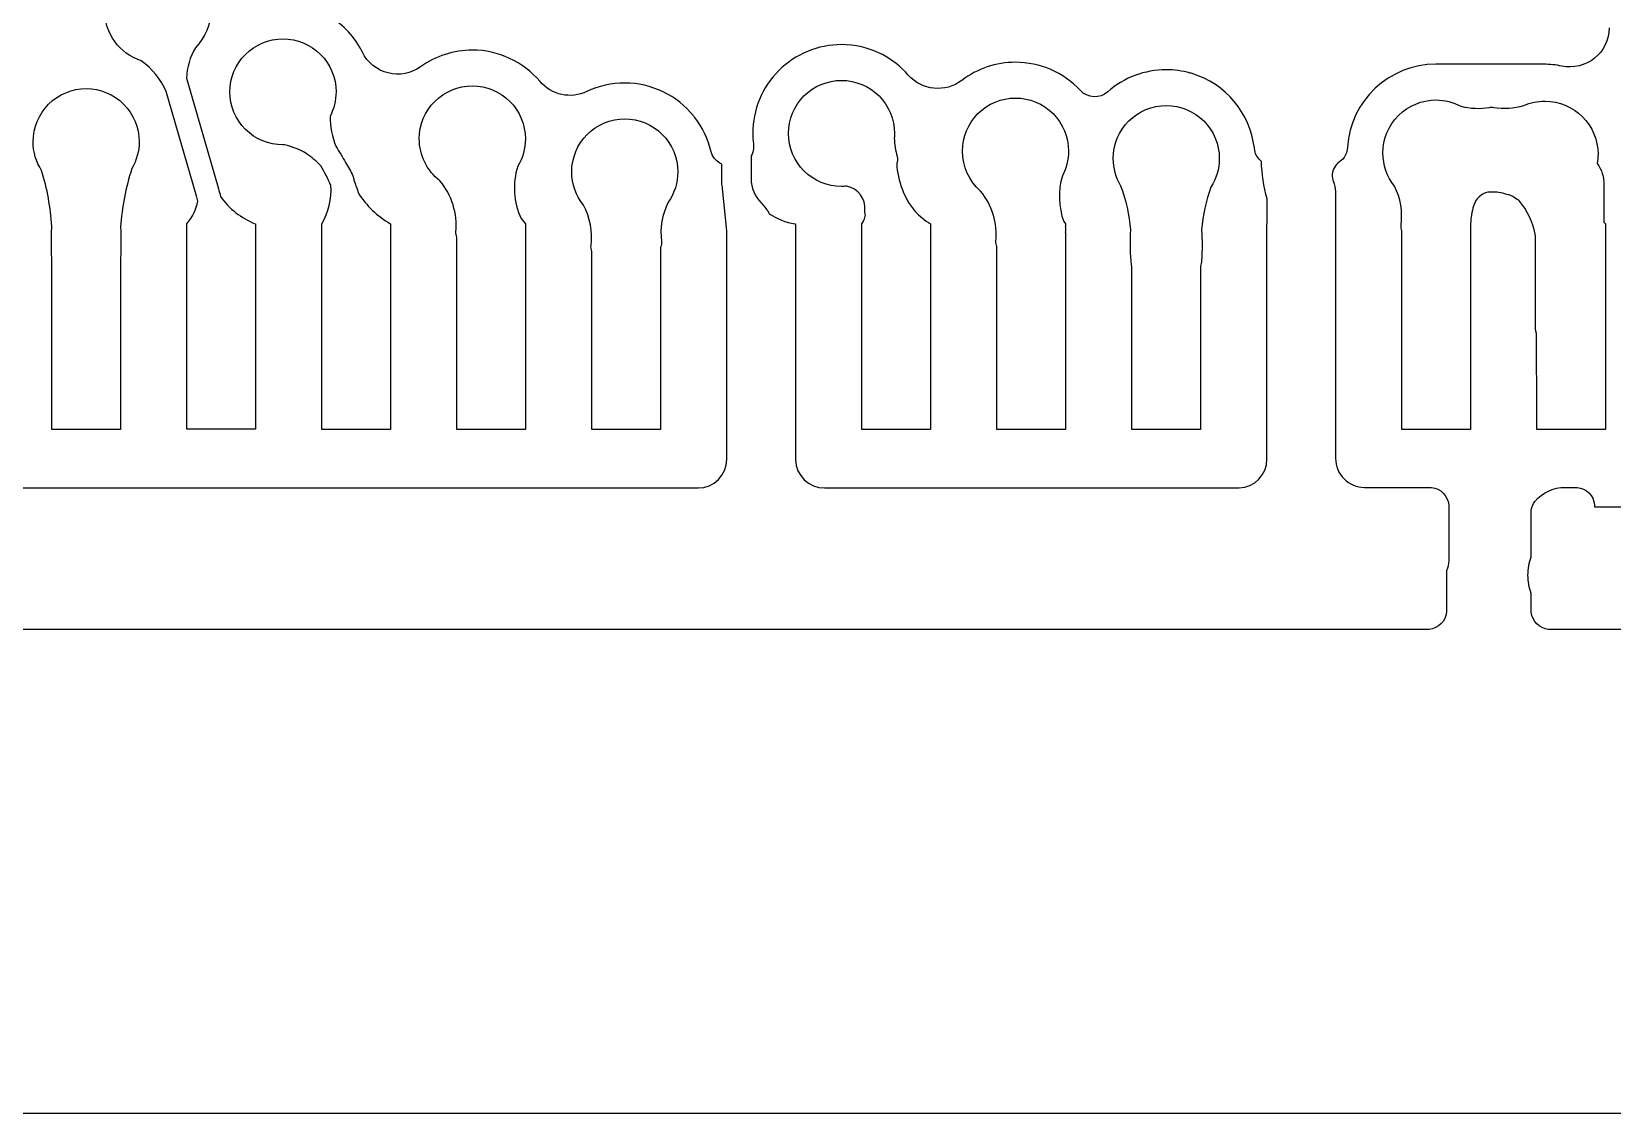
# Model space of a CAD drawing. Header units: millimetres. Extents: x 3412 to 3654, y 20 to 191.
# Drawn here: x 3480.177 to 3484.275, y 61.989 to 64.793 of the extents above; entities that cross this region are included whole.
import ezdxf

# ---------------------------------------------------------------- set-up
doc = ezdxf.new("R2010")
doc.units = ezdxf.units.MM
doc.header["$LTSCALE"] = 23.1
for name, color, linetype in [('gbr-dxf', 7, 'CONTINUOUS'), ('gbr-outline-dxf', 2, 'CONTINUOUS'), ('備註', 1, 'CONTINUOUS')]:
    doc.layers.add(name, color=color, linetype=linetype)

msp = doc.modelspace()

# ---------------------------------------------------------------- linework, layer by layer
at = {"layer": 'gbr-dxf', "linetype": 'Continuous'}
for points in [[(3480.3659, 64.8482, -0.414225), (3480.5034, 64.9857, -0.414225), (3480.6409, 64.8482, -0.197802), (3480.6011, 64.7514, 0.11876), (3480.5779, 64.6728), (3480.6601, 64.3887, -0.019648), (3480.6608, 64.3866, -0.006237), (3480.6666, 64.3657, 0.149042), (3480.7561, 64.295), (3480.7571, 64.295), (3480.7571, 63.7622), (3480.5791, 63.7622), (3480.5791, 64.295), (3480.5794, 64.295, 0.122239), (3480.6078, 64.3537, 0.004495), (3480.6039, 64.3674, -0.021559), (3480.6032, 64.3697), (3480.5256, 64.6377, 0.138084), (3480.4607, 64.7175, -0.324482)], [(3480.9292, 64.295), (3480.9292, 64.295, 0.146909), (3480.9526, 64.394, 0.033625), (3480.9261, 64.4454, 0.051505), (3480.8896, 64.4763, 0.085525), (3480.8326, 64.4995, -0.008268), (3480.8283, 64.4994, -0.414225), (3480.6908, 64.6369, -0.414225), (3480.8283, 64.7744, -0.414225), (3480.9658, 64.6369, -0.12082), (3480.9503, 64.5733, 0.08552), (3480.965, 64.4958, -0.025104), (3480.9903, 64.4536, -0.04178), (3481.0094, 64.4192, -0.107268), (3481.0118, 64.4078, -0.018016), (3481.0239, 64.3747, 0.121378), (3481.1066, 64.295), (3481.1071, 64.295), (3481.1071, 63.7621), (3480.929, 63.7621), (3480.929, 64.295)], [(3482.0419, 64.4138, -0.016838), (3482.042, 64.4114, 0.198958), (3482.0674, 64.3499, -0.022903), (3482.0697, 64.3474, -0.061994), (3482.0891, 64.3211, 0.111969), (3482.1556, 64.295), (3482.1572, 64.295), (3482.1572, 64.2948), (3482.1573, 64.2948), (3482.1572, 64.2944), (3482.1572, 63.7622), (3482.157, 63.7622), (3482.157, 63.6834, 0.407084), (3482.232, 63.6102), (3482.2325, 63.6102), (3483.3068, 63.6102, 0.40413), (3483.3792, 63.6852), (3483.3792, 63.6862), (3483.3792, 63.7622), (3483.3792, 63.7622), (3483.3792, 64.295), (3483.3793, 64.295), (3483.3793, 64.3597, -0.05183), (3483.3647, 64.4567, -0.168815), (3483.3474, 64.4848), (3483.3465, 64.4919, 0.297235), (3483.185, 64.6844, -0.013312), (3483.1799, 64.6857, 0.068058), (3483.1182, 64.6943, 0.182261), (3482.9663, 64.6369, -0.404926), (3482.8954, 64.6405, 0.208083), (3482.7273, 64.7136, 0.163878), (3482.5881, 64.6666, -0.394207), (3482.4494, 64.6806, 0.093837), (3482.3821, 64.7335), (3482.3768, 64.7362, 0.113703), (3482.2762, 64.7594, 0.414222), (3482.046, 64.5292, 0.029181), (3482.0478, 64.5026), (3482.0481, 64.4995), (3482.0481, 64.4904, -0.103289), (3482.0419, 64.4708)], [(3480.1805, 64.5078, -0.414225), (3480.318, 64.6453, -0.414225), (3480.4555, 64.5078, -0.133998), (3480.4365, 64.438, 0.062115), (3480.4074, 64.2861, -0.025011), (3480.4071, 64.2059), (3480.4071, 63.7621), (3480.229, 63.7621), (3480.229, 64.2062, -0.024538), (3480.229, 64.2848), (3480.229, 64.2881, 0.059121), (3480.2026, 64.4331, -0.144693)], [(3481.1816, 64.515, -0.414225), (3481.3191, 64.6525, -0.414225), (3481.4566, 64.515, -0.136306), (3481.4369, 64.4441, 0.190419), (3481.4458, 64.3083), (3481.4573, 64.295), (3481.4571, 64.2945), (3481.4571, 63.7621), (3481.279, 63.7621), (3481.279, 64.26, -0.129604), (3481.2767, 64.2738, 0.200609), (3481.235, 64.4063, -0.232119)], [(3482.3293, 64.295), (3482.3292, 64.295, 0.008226), (3482.3323, 64.2998, -0.048377), (3482.3339, 64.3042, 0.069077), (3482.3385, 64.3182, -0.109389), (3482.3369, 64.33, 0.382629), (3482.2896, 64.3924, -0.024659), (3482.2762, 64.3917, -0.414225), (3482.1387, 64.5292, -0.414225), (3482.2762, 64.6667, -0.414225), (3482.4137, 64.5292, -0.02342), (3482.4131, 64.5165, 0.055864), (3482.4206, 64.4693, -0.169412), (3482.4194, 64.4512, 0.157936), (3482.4668, 64.3267, 0.054821), (3482.5067, 64.295), (3482.5071, 64.295), (3482.5071, 63.7621), (3482.3291, 63.7621), (3482.3291, 64.295)], [(3482.9807, 64.4642, -0.414225), (3483.1182, 64.6017, -0.414225), (3483.2557, 64.4642, -0.143819), (3483.2339, 64.3899, 0.065725), (3483.2098, 64.2793, -0.032377), (3483.2095, 64.1998, -0.041596), (3483.2072, 64.1848), (3483.2072, 63.7621), (3483.0291, 63.7621), (3483.0291, 64.1845, -0.041518), (3483.0268, 64.1994, -0.032409), (3483.0263, 64.2791, 0.067824), (3483.0006, 64.3929, -0.13728)], [(3484.2569, 64.295), (3484.2569, 64.295), (3484.2569, 63.7621), (3484.0789, 63.7621), (3484.0789, 63.7942), (3484.0777, 64.0107, -0.068467), (3484.075, 64.0348), (3484.075, 64.2638, 0.142486), (3484.0318, 64.3559, -0.033919), (3484.0164, 64.3661, 0.059287), (3483.9751, 64.3768), (3483.9521, 64.3768, 0.281034), (3483.9156, 64.343, -0.068371), (3483.9148, 64.3412, 0.067242), (3483.9071, 64.295), (3483.9072, 64.295), (3483.9072, 63.7621), (3483.7291, 63.7621), (3483.7291, 64.2765, -0.136912), (3483.7269, 64.2911, 0.146581), (3483.71, 64.3926, -0.170174), (3483.6799, 64.4784, -0.414225), (3483.8174, 64.6159, -0.122769), (3483.8819, 64.5998, 0.104532), (3483.9562, 64.5965, -0.092398), (3483.9663, 64.5967, 0.11195), (3484.045, 64.6014, -0.10302), (3484.0999, 64.6129, -0.414225), (3484.2374, 64.4754, -0.044233), (3484.2352, 64.4512, -0.167509), (3484.2528, 64.396), (3484.2528, 64.2993), (3484.2569, 64.295)], [(3481.5768, 64.4296, -0.414225), (3481.7143, 64.5671, -0.414225), (3481.8518, 64.4296, -0.153662), (3481.827, 64.3509, 0.146959), (3481.8095, 64.2489, -0.139361), (3481.8071, 64.2341), (3481.8071, 63.7621), (3481.6291, 63.7621), (3481.6291, 64.2235, -0.137818), (3481.6268, 64.2382, 0.151914), (3481.6074, 64.3432, -0.171684)]]:
    msp.add_lwpolyline(points, format="xyb", close=True, dxfattribs=at)
for points in [[(3476.6519, 63.6102), (3481.903, 63.6102, -0.014325), (3481.9042, 63.6103, 0.411845), (3481.9792, 63.6847), (3481.9792, 63.7622), (3481.9791, 63.7622), (3481.9791, 64.2771), (3481.9675, 64.3864, -0.016407), (3481.9674, 64.3887, -0.030737), (3481.9658, 64.4086, -0.018913), (3481.9657, 64.4113), (3481.9657, 64.4496, -0.204066), (3481.9391, 64.4786), (3481.9376, 64.4845, 0.105193), (3481.8959, 64.5706, -0.01079), (3481.8934, 64.5739, 0.2274), (3481.7143, 64.6598, 0.110834), (3481.616, 64.6377, -0.33946), (3481.4946, 64.6639, 0.220339), (3481.3191, 64.7451, 0.157029), (3481.185, 64.702, -0.461829), (3481.0341, 64.7395, 0.284195), (3480.8284, 64.8671, 0.046173)], [(3484.2665, 64.8028, -0.473537), (3484.1436, 64.7037, 0.05123), (3484.0968, 64.7086), (3483.8174, 64.7086, 0.395252), (3483.5878, 64.4934), (3483.5875, 64.4875, -0.225269), (3483.5629, 64.4521, 0.209452), (3483.5481, 64.4185, 0.017617), (3483.553, 64.3983, -0.076094), (3483.5571, 64.3718), (3483.5571, 64.295), (3483.5572, 64.295), (3483.5572, 63.7622), (3483.557, 63.7622), (3483.557, 63.6872), (3483.557, 63.6867, 0.414241), (3483.632, 63.6117, -0.034717), (3483.6354, 63.6115), (3483.8055, 63.6115, -0.35684), (3483.8504, 63.5665), (3483.8504, 63.4219, -0.068154), (3483.8449, 63.3954), (3483.8446, 63.3954), (3483.8446, 63.2884, -0.35684), (3483.7996, 63.2435), (3476.6519, 63.2435, -0.35684)], [(3482.8571, 64.2728), (3482.8571, 63.7621), (3482.6791, 63.7621), (3482.6791, 64.2358, -0.130131), (3482.6767, 64.2497, 0.196545), (3482.6368, 64.3799, -0.216591), (3482.5898, 64.4835, -0.414225), (3482.7273, 64.621, -0.414225), (3482.8648, 64.4835, -0.122248), (3482.8488, 64.4192, 0.158732), (3482.8524, 64.3006), (3482.8573, 64.295), (3482.8571, 64.2946), (3482.8571, 64.2882)], [(3485.4686, 63.2434), (3484.1092, 63.2434, -0.35684), (3484.0643, 63.2884), (3484.0643, 63.3367, -0.088354), (3484.0558, 63.3842, -0.088358), (3484.0643, 63.4316), (3484.0643, 63.5508, -0.132493), (3484.0736, 63.5752, -0.221958), (3484.1519, 63.6117), (3484.1834, 63.6117, -0.35684), (3484.2283, 63.5667), (3484.2283, 63.5614), (3484.352, 63.5614, -0.020978)]]:
    msp.add_lwpolyline(points, format="xyb", dxfattribs=at)
at = {"layer": 'gbr-dxf'}
msp.add_lwpolyline([(3482.8571, 64.2728, 0.143004), (3482.8571, 64.2882, 6.992825)], format="xyb", dxfattribs=at)
at = {"layer": 'gbr-outline-dxf', "linetype": 'Continuous', "const_width": 0.000025}
msp.add_lwpolyline([(3501.3686, 146.3413), (3501.3686, 96.8738, -0.207998), (3498.1885, 89.5604), (3487.5581, 79.6471, 0.207969), (3485.9685, 75.991), (3485.9685, 63.5434, -0.414366), (3485.4687, 63.0433), (3475.8713, 63.0433, -0.147926), (3475.317, 63.2109), (3475.1134, 63.3469, -0.250655), (3474.6686, 64.1784), (3474.6686, 81.2483, -0.154617), (3476.4928, 87.0064), (3482.2444, 95.1728, 0.154617), (3484.0686, 100.931), (3484.0686, 152.0863, -0.021814)], format="xyb", dxfattribs=at)
at = {"layer": '備註'}
msp.add_lwpolyline([(3473.6677, 70.1471), (3487.036, 70.1471), (3487.036, 61.989), (3473.6677, 61.989)], close=True, dxfattribs=at)

doc.saveas('drawing.dxf')
